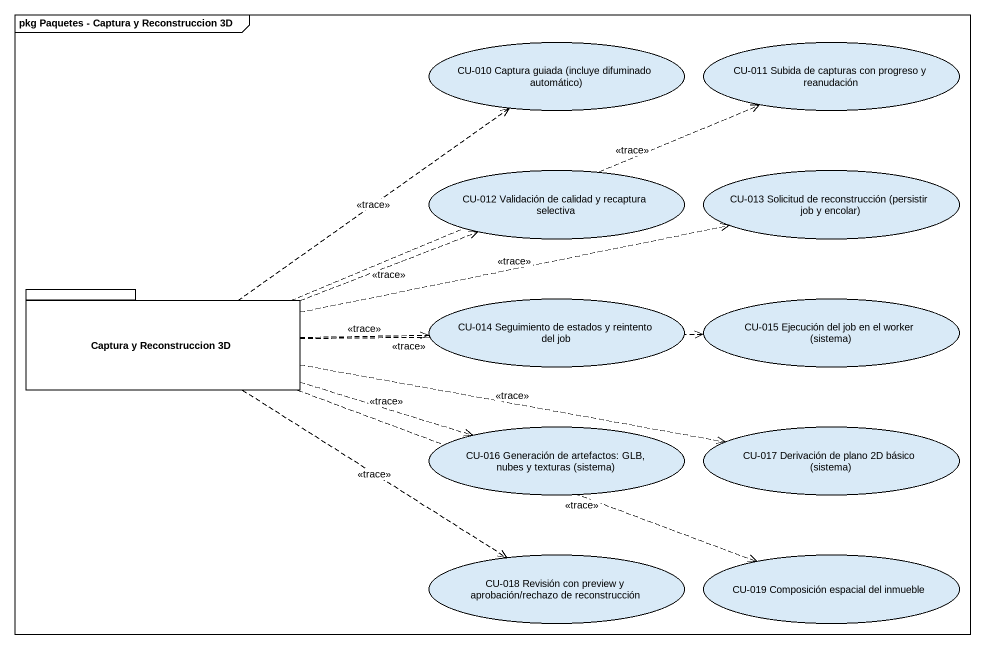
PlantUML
@startuml
mainframe pkg Paquetes - Captura y Reconstruccion 3D
usecase "CU-010 Captura guiada (incluye difuminado automático)" as CU_010_Captura_guiada
usecase "CU-011 Subida de capturas con progreso y reanudación" as CU_011_Subida_de_capturas
usecase "CU-012 Validación de calidad y recaptura selectiva" as CU_012_Validación_de
usecase "CU-013 Solicitud de reconstrucción (persistir job y encolar)" as CU_013_Solicitud_de
package "Captura y Reconstruccion 3D" as Captura_y_Reconstruccion_3D {
}
usecase "CU-014 Seguimiento de estados y reintento del job" as CU_014_Seguimiento_de
usecase "CU-015 Ejecución del job en el worker (sistema)" as CU_015_Ejecución_del_job_en
usecase "CU-016 Generación de artefactos: GLB, nubes y texturas (sistema)" as CU_016_Generación_de
usecase "CU-017 Derivación de plano 2D básico (sistema)" as CU_017_Derivación_de_plano
usecase "CU-018 Revisión con preview y aprobación/rechazo de reconstrucción" as CU_018_Revisión_con_preview
usecase "CU-019 Composición espacial del inmueble" as CU_019_Composición_espacial
Captura_y_Reconstruccion_3D .up.> CU_010_Captura_guiada : <<trace>>
Captura_y_Reconstruccion_3D .right.> CU_011_Subida_de_capturas : <<trace>>
Captura_y_Reconstruccion_3D .right.> CU_012_Validación_de : <<trace>>
Captura_y_Reconstruccion_3D .right.> CU_013_Solicitud_de : <<trace>>
Captura_y_Reconstruccion_3D .right.> CU_014_Seguimiento_de : <<trace>>
Captura_y_Reconstruccion_3D .right.> CU_015_Ejecución_del_job_en : <<trace>>
Captura_y_Reconstruccion_3D .right.> CU_016_Generación_de : <<trace>>
Captura_y_Reconstruccion_3D .right.> CU_017_Derivación_de_plano : <<trace>>
Captura_y_Reconstruccion_3D ..> CU_018_Revisión_con_preview : <<trace>>
Captura_y_Reconstruccion_3D .right.> CU_019_Composición_espacial : <<trace>>
@enduml
